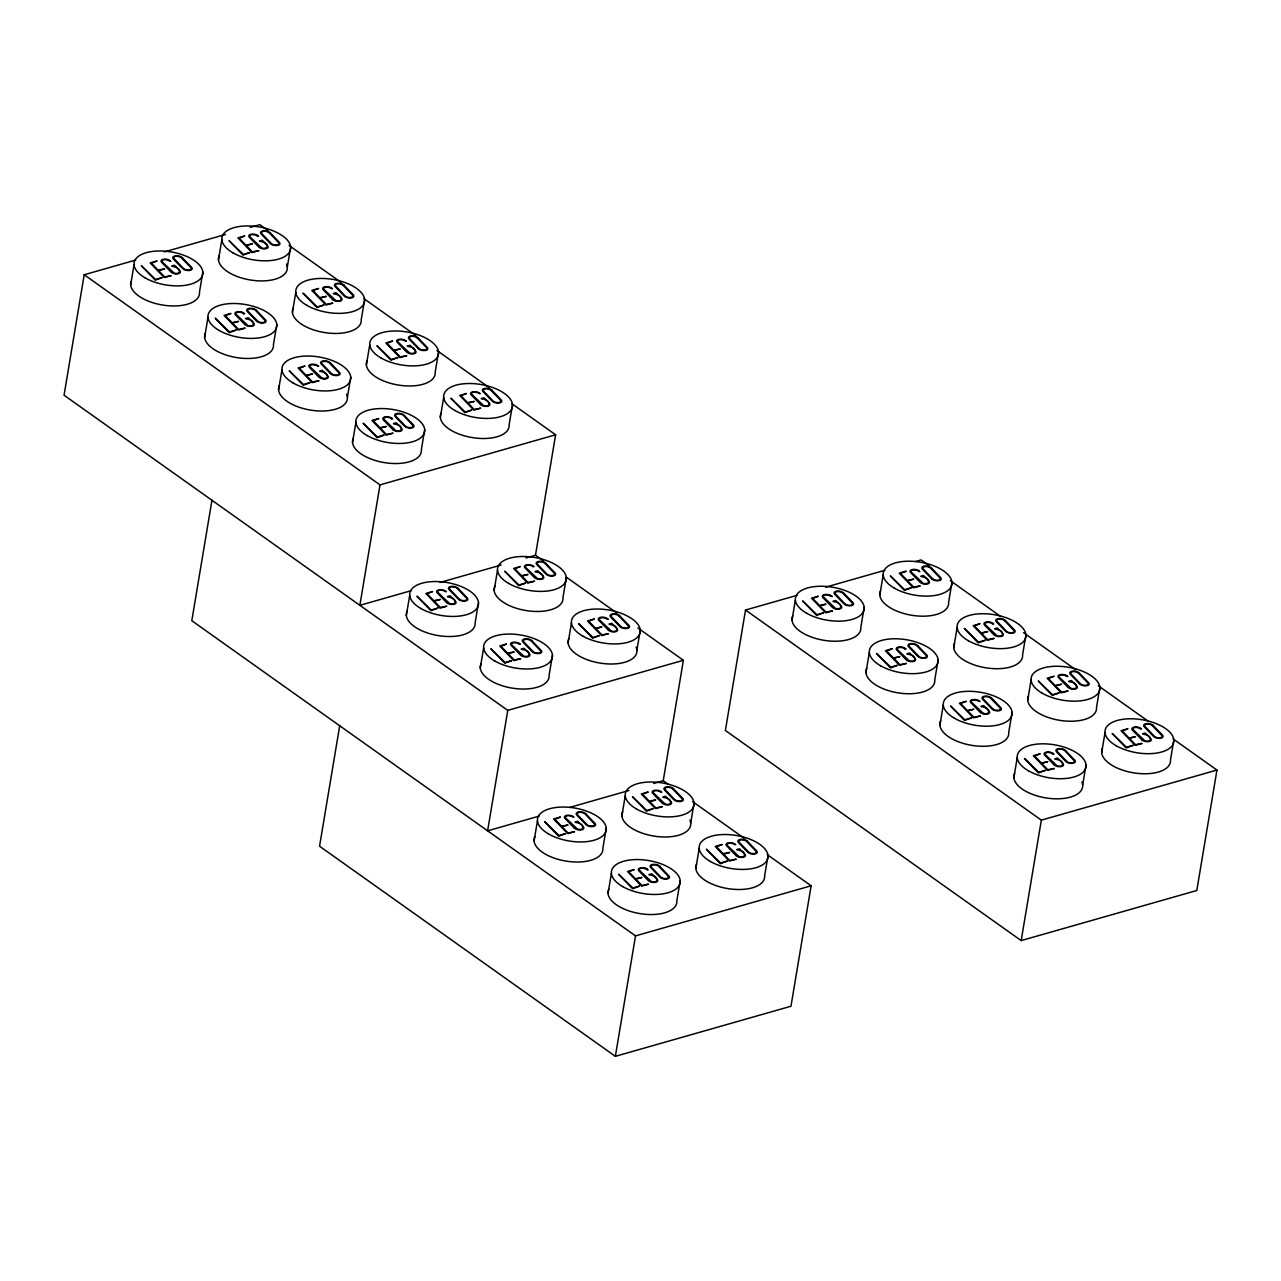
<?xml version="1.0" encoding="UTF-8"?>
<svg xmlns="http://www.w3.org/2000/svg" width="1281" height="1281" viewBox="0 0 1281 1281"><rect width="100%" height="100%" fill="white"/><g stroke="black" fill="none" stroke-linecap="round" stroke-linejoin="round"><path stroke-width="1.5" d="M135.738 260.059L84.21 274.758L64.05 395.205L507.772 710.379L683.381 660.291L663.222 780.737L668.09 784.196M130.678 284.862L134.041 264.799M202.846 272.068L199.484 292.132A34.811 16.717 9.5 0 1 163.648 305.198A34.811 16.717 9.5 0 1 130.934 281.948M204.64 337.399L207.986 317.32M218.491 259.835L221.837 239.755M211.957 500.263L191.798 620.709L635.52 935.883L811.129 885.795L790.969 1006.242L615.36 1056.329L319.545 846.213L339.705 725.767M276.808 324.589L273.445 344.669A34.811 16.717 9.5 0 1 236.104 357.479A34.811 16.717 9.5 0 1 205.392 333.108M287.296 267.089L290.659 247.025M278.585 389.92L281.948 369.857M292.436 312.356L295.799 292.276M347.391 397.19L350.754 377.126M364.605 299.546L361.242 319.626A34.811 16.717 9.5 0 1 323.901 332.452A34.811 16.717 9.5 0 1 293.205 308.064M352.531 442.457L355.894 422.378M366.382 364.877L369.745 344.813M84.21 274.758L380.009 484.875L359.865 605.321L411.393 590.621M424.7 429.647L421.353 449.727A34.811 16.717 9.5 0 1 383.996 462.537A34.811 16.717 9.5 0 1 353.3 438.166M438.55 352.083L435.204 372.147A34.811 16.717 9.5 0 1 397.863 384.973A34.811 16.717 9.5 0 1 367.151 360.585M406.333 615.424L409.696 595.361M440.344 417.414L443.706 397.334M478.502 602.614L475.139 622.694A34.811 16.717 9.5 0 1 437.798 635.52A34.811 16.717 9.5 0 1 407.102 611.133M512.512 404.604L509.149 424.684A34.811 16.717 9.5 0 1 471.808 437.51A34.811 16.717 9.5 0 1 441.112 413.123M480.279 667.961L483.642 647.882M494.146 590.381L497.492 570.317M507.772 710.379L487.613 830.825L539.141 816.125M543.592 561.014L535.474 555.233L555.618 434.787L511.743 403.627M552.463 655.151L549.101 675.231A34.811 16.717 9.5 0 1 511.76 688.041A34.811 16.717 9.5 0 1 481.048 663.67M566.314 577.587L562.951 597.651A34.811 16.717 9.5 0 1 525.61 610.477A34.811 16.717 9.5 0 1 494.898 586.09M534.081 840.928L537.444 820.865M568.091 642.918L571.454 622.838M606.249 828.118L602.887 848.198A34.811 16.717 9.5 0 1 565.545 861.024A34.811 16.717 9.5 0 1 534.85 836.637M636.897 650.188L640.26 630.108M608.043 893.465L611.389 873.386M621.893 815.885L625.24 795.821M615.36 1056.329L635.52 935.883M680.211 880.655L676.848 900.735A34.811 16.717 9.5 0 1 639.507 913.545A34.811 16.717 9.5 0 1 608.811 889.158M690.699 823.155L694.062 803.075M695.839 868.422L699.202 848.342M797.07 595.329L745.526 610.028L725.382 730.474L1021.181 940.59L1196.79 890.503L1216.95 770.057L1173.06 738.881M792.01 620.132L795.357 600.052M768.008 855.612L764.645 875.692A34.811 16.717 9.5 0 1 727.304 888.502A34.811 16.717 9.5 0 1 696.608 864.131M864.179 607.322L860.816 627.402A34.811 16.717 9.5 0 1 823.475 640.228A34.811 16.717 9.5 0 1 792.779 615.841M865.956 672.669L869.319 652.589M879.807 595.089L883.169 575.025M938.124 659.859L934.762 679.923A34.811 16.717 9.5 0 1 897.421 692.749A34.811 16.717 9.5 0 1 866.725 668.362M951.975 582.279L948.613 602.358A34.811 16.717 9.5 0 1 911.271 615.184A34.811 16.717 9.5 0 1 880.575 590.797M939.902 725.19L943.264 705.11M953.769 647.626L957.115 627.546M1012.086 712.38L1008.723 732.46A34.811 16.717 9.5 0 1 971.382 745.286A34.811 16.717 9.5 0 1 940.67 720.899M1025.937 634.816L1022.574 654.895A34.811 16.717 9.5 0 1 985.233 667.705A34.811 16.717 9.5 0 1 954.521 643.318M1013.863 777.727L1017.226 757.647M1027.714 700.147L1031.077 680.083M1021.181 940.59L1041.341 820.144L745.526 610.028M1082.669 784.981L1086.032 764.917M1099.883 687.337L1096.52 707.416A34.811 16.717 9.5 0 1 1059.179 720.242A34.811 16.717 9.5 0 1 1028.483 695.855M1101.66 752.684L1105.023 732.604M1173.828 739.874L1170.482 759.953A34.811 16.717 9.5 0 1 1133.141 772.763A34.811 16.717 9.5 0 1 1102.429 748.376M832.042 596.482L830.825 596.273A4.243 2.034 9.5 0 0 824.66 595.137L823.907 595.505A4.243 2.034 9.5 0 0 823.507 597.106L835.452 608.363A4.163 2.002 9.5 0 0 840.368 607.931A4.211 2.018 9.5 0 0 840.752 606.89C841.377 600.357 827.174 602.438 835.788 600.517L841.153 605.961A5.204 2.498 9.5 0 1 840.848 608.539A5.156 2.482 9.5 0 1 837.182 609.148L835.772 608.923M164.368 251.893L225.456 234.471M250.275 227.394L259.819 224.671L267.937 230.452M380.009 484.875L555.618 434.787M440.024 582.455L501.111 565.033M525.931 557.956L535.474 555.233M825.701 587.162L884.867 570.285M915.419 561.574L921.135 559.941L929.269 565.706M569.693 807.414L628.859 790.537M653.678 783.46L663.222 780.737M1041.341 820.144L1216.95 770.057M175.865 273.878L174.44 273.67A5.236 2.514 9.5 0 1 170.981 272.068L161.486 262.205A5.236 2.514 9.5 0 1 163.952 259.178A5.236 2.514 9.5 0 1 170.837 261.196L169.508 261.004A4.243 2.034 9.5 0 0 163.328 259.883L162.575 260.251A4.243 2.034 9.5 0 0 162.191 261.852L174.12 273.093A4.115 1.986 9.5 0 0 177.499 273.317A4.211 2.018 9.5 0 0 179.436 271.62C180.045 265.087 165.857 267.169 174.472 265.247L179.82 270.691A5.204 2.498 9.5 0 1 175.833 273.878M248.338 326.159L249.763 326.367A5.204 2.498 9.5 0 0 253.734 323.18L248.37 317.736C239.499 319.738 254.262 317.576 253.334 324.109A4.211 2.018 9.5 0 1 247.938 325.582L236.088 314.341A4.243 2.034 9.5 0 1 236.473 312.74L237.209 312.388A4.147 2.002 9.5 0 1 243.63 313.733M323.757 378.936L322.348 378.728A5.204 2.498 9.5 0 1 318.841 377.126L309.394 367.263A5.236 2.514 9.5 0 1 309.345 365.181M997.419 636.401L998.828 636.609A5.204 2.498 9.5 0 0 1002.799 633.422L997.435 627.978C988.564 629.98 1003.327 627.802 1002.415 634.351A4.211 2.018 9.5 0 1 997.002 635.824M909.67 661.428L911.079 661.636A5.204 2.498 9.5 0 0 915.05 658.45L909.702 653.006C900.815 654.991 915.579 652.83 914.666 659.379A4.211 2.018 9.5 0 1 909.27 660.852L897.421 649.611A4.243 2.034 9.5 0 1 897.805 648.01L898.525 647.658A4.147 2.002 9.5 0 1 904.962 649.003M450.095 604.232L451.504 604.44A5.204 2.498 9.5 0 0 455.492 601.253L450.127 595.809C441.513 597.731 455.7 595.649 455.091 602.182A4.211 2.018 9.5 0 1 449.695 603.655L437.846 592.398A4.243 2.034 9.5 0 1 438.23 590.797L438.951 590.461A4.147 2.002 9.5 0 1 442.233 590.349A4.243 2.034 9.5 0 1 445.164 591.566L446.316 591.71A5.236 2.514 9.5 0 0 443.114 590.061A5.124 2.466 9.5 0 0 437.093 590.685A5.236 2.514 9.5 0 0 437.141 592.767L446.637 602.63A5.204 2.498 9.5 0 0 450.015 604.216M985.089 714.19L983.68 713.981A5.236 2.514 9.5 0 1 980.205 712.38L970.71 702.532A5.236 2.514 9.5 0 1 973.128 699.506A5.236 2.514 9.5 0 1 979.997 701.46L978.732 701.331A4.243 2.034 9.5 0 0 972.567 700.195L971.815 700.563A4.243 2.034 9.5 0 0 971.414 702.164L983.36 713.421M739.489 857.197L740.914 857.405A5.156 2.482 9.5 0 0 744.885 854.251L739.521 848.775C730.907 850.696 745.11 848.63 744.485 855.148A4.211 2.018 9.5 0 1 739.089 856.621L727.24 845.38A4.243 2.034 9.5 0 1 727.624 843.779L728.361 843.426A4.243 2.034 9.5 0 1 731.723 843.298M335.782 300.555L323.837 289.314A4.243 2.034 9.5 0 1 324.221 287.713L324.958 287.36A4.147 2.002 9.5 0 1 331.09 288.449L332.42 288.737L331.539 288.001A5.124 2.466 9.5 0 0 323.084 287.601A5.236 2.514 9.5 0 0 323.132 289.666L332.628 299.53M483.674 405.613L471.744 394.372A4.243 2.034 9.5 0 1 472.129 392.771L472.849 392.418A4.147 2.002 9.5 0 1 478.998 393.507L480.215 393.683A5.124 2.466 9.5 0 0 475.443 391.73A5.124 2.466 9.5 0 0 470.992 392.659A5.236 2.514 9.5 0 0 471.04 394.724L480.535 404.588A5.156 2.482 9.5 0 0 483.962 406.189L485.419 406.397A5.156 2.482 9.5 0 0 489.374 403.243L484.026 397.767C475.411 399.688 489.598 397.622 488.99 404.139A4.211 2.018 9.5 0 1 483.594 405.613M322.027 378.151L310.098 366.894A4.243 2.034 9.5 0 1 310.482 365.309L311.203 364.957A4.243 2.034 9.5 0 1 314.582 364.829M997.098 635.824L985.153 624.584A4.243 2.034 9.5 0 1 985.553 622.982L986.274 622.63A4.147 2.002 9.5 0 1 992.423 623.719M1145.006 740.882L1133.061 729.642A4.243 2.034 9.5 0 1 1133.461 728.04L1134.181 727.688A4.147 2.002 9.5 0 1 1140.314 728.777L1141.547 728.953A5.124 2.466 9.5 0 0 1136.775 727A5.124 2.466 9.5 0 0 1132.324 727.912A5.236 2.514 9.5 0 0 1132.356 729.994L1141.851 739.858M537.524 578.628L525.594 567.387A4.243 2.034 9.5 0 1 525.979 565.786L526.699 565.433A4.147 2.002 9.5 0 1 532.848 566.522M611.437 631.117L599.492 619.876A4.243 2.034 9.5 0 1 599.876 618.275L600.613 617.922A4.243 2.034 9.5 0 1 606.906 619.011L607.963 619.187M665.271 804.132L653.342 792.891A4.243 2.034 9.5 0 1 653.726 791.29L654.447 790.937A4.147 2.002 9.5 0 1 657.729 790.825A4.243 2.034 9.5 0 1 660.66 792.042L661.813 792.186A5.236 2.514 9.5 0 0 658.61 790.537M905.027 649.035L905.891 648.907M1052.934 754.093L1053.959 754.141L1053.03 753.34A5.124 2.466 9.5 0 0 1044.575 752.94A5.236 2.514 9.5 0 0 1044.623 755.021L1054.103 764.885M243.71 313.765L244.559 313.653M391.602 418.823L392.627 418.871L391.698 418.07A5.124 2.466 9.5 0 0 383.243 417.686A5.236 2.514 9.5 0 0 383.291 419.752L392.787 429.615M950.39 580.725L1000.781 616.513M1023.535 632.67L1075.544 669.611M1098.297 685.783L1148.689 721.571M289.074 245.456L341.082 282.396M363.836 298.569L415.845 335.51M436.981 350.514L488.99 387.454M566.346 577.171L616.737 612.959M637.858 627.962L683.381 660.291M692.477 801.522L744.485 838.463M767.239 854.619L811.129 885.795M918.957 570.766L919.886 571.566L918.877 571.518A4.243 2.034 9.5 0 0 912.408 570.125L911.656 570.477A4.243 2.034 9.5 0 0 911.255 572.079L923.201 583.335A4.115 1.986 9.5 0 0 926.563 583.56M257.641 235.496L258.57 236.296L257.545 236.248A4.243 2.034 9.5 0 0 251.076 234.855L250.323 235.224A4.243 2.034 9.5 0 0 249.939 236.825L261.868 248.066A4.115 1.986 9.5 0 0 265.247 248.29M519.446 643.574L520.374 644.375L519.365 644.327A4.243 2.034 9.5 0 0 512.896 642.934L512.128 643.302A4.243 2.034 9.5 0 0 511.743 644.903L523.689 656.144A4.211 2.018 9.5 0 0 528.989 654.671C529.918 648.122 515.154 650.3 524.025 648.298L529.389 653.742A5.156 2.482 9.5 0 1 525.418 656.929L523.993 656.721A5.156 2.482 9.5 0 1 520.566 655.135L511.039 645.256A5.236 2.514 9.5 0 1 512.88 642.325A5.236 2.514 9.5 0 1 519.558 643.558M647.193 869.078L648.122 869.879L647.113 869.831A4.243 2.034 9.5 0 0 640.644 868.438L639.892 868.806A4.243 2.034 9.5 0 0 639.491 870.407L651.437 881.648A4.115 1.986 9.5 0 0 654.799 881.872A4.211 2.018 9.5 0 0 656.737 880.175C657.665 873.626 642.902 875.804 651.773 873.802L657.137 879.246A5.156 2.482 9.5 0 1 653.166 882.433L651.757 882.225A5.156 2.482 9.5 0 1 648.314 880.639L638.787 870.76A5.236 2.514 9.5 0 1 638.755 868.694A5.124 2.466 9.5 0 1 644.775 868.054M405.629 426.317L396.085 416.453A4.243 2.034 9.5 0 1 397.67 413.891A4.243 2.034 9.5 0 1 403.339 415.316L412.722 425.212A4.179 2.002 9.5 0 1 410.961 427.534A4.179 2.002 9.5 0 1 405.613 426.317M621.125 626.793L611.581 616.93A4.243 2.034 9.5 0 1 613.167 614.368A4.243 2.034 9.5 0 1 618.835 615.793M459.479 599.316L449.919 589.452A4.243 2.034 9.5 0 1 451.52 586.906A4.243 2.034 9.5 0 1 457.189 588.315L466.572 598.227A4.179 2.002 9.5 0 1 464.811 600.533A4.179 2.002 9.5 0 1 459.447 599.332M1066.481 676.304L1067.633 676.448M992.487 623.735L993.752 624.007L992.871 623.255A5.124 2.466 9.5 0 0 984.416 622.854A5.236 2.514 9.5 0 0 984.465 624.936L993.944 634.8A5.204 2.498 9.5 0 0 997.339 636.401M532.912 566.538L534.065 566.682A5.124 2.466 9.5 0 0 529.293 564.745A5.124 2.466 9.5 0 0 524.842 565.658A5.236 2.514 9.5 0 0 524.89 567.739L534.385 577.603A5.156 2.482 9.5 0 0 537.812 579.204L539.253 579.412A5.156 2.482 9.5 0 0 543.224 576.258L537.86 570.782C528.989 572.767 543.752 570.605 542.84 577.155A4.211 2.018 9.5 0 1 537.428 578.628M1153.14 725.414L1162.7 735.39A5.172 2.482 9.5 0 1 1160.058 738.304A5.076 2.434 9.5 0 1 1157.191 738.112A5.172 2.482 9.5 0 1 1153.428 736.335L1144.285 726.807A5.236 2.514 9.5 0 1 1144.205 724.47A5.092 2.45 9.5 0 1 1149.041 723.717A5.236 2.514 9.5 0 1 1153.252 725.398M991.494 697.953L1001.053 707.913A5.172 2.482 9.5 0 1 998.491 710.827A5.172 2.482 9.5 0 1 991.782 708.873L982.639 699.33A5.236 2.514 9.5 0 1 982.559 696.992A5.092 2.45 9.5 0 1 986.818 696.159A5.092 2.45 9.5 0 1 991.334 697.905M843.587 592.895L853.146 602.855A5.172 2.482 9.5 0 1 850.584 605.769A5.172 2.482 9.5 0 1 843.875 603.815L834.732 594.272A5.236 2.514 9.5 0 1 834.652 591.934A5.092 2.45 9.5 0 1 838.911 591.101A5.092 2.45 9.5 0 1 843.426 592.847M491.808 390.161L501.383 400.12A5.172 2.482 9.5 0 1 500.647 402.554A5.172 2.482 9.5 0 1 495.795 402.858A5.252 2.514 9.5 0 1 492.128 401.065L482.953 391.538A5.236 2.514 9.5 0 1 484.923 388.383A5.236 2.514 9.5 0 1 491.92 390.129M417.91 337.656L427.47 347.631A5.172 2.482 9.5 0 1 424.908 350.53A5.172 2.482 9.5 0 1 418.198 348.576M343.9 285.103L353.476 295.062A5.172 2.482 9.5 0 1 349.889 298.009A5.076 2.434 9.5 0 1 347.952 297.8A5.172 2.482 9.5 0 1 344.205 296.023L335.062 286.48A5.236 2.514 9.5 0 1 334.981 284.142A5.092 2.45 9.5 0 1 336.983 283.357A5.236 2.514 9.5 0 1 344.013 285.071M270.003 232.598L279.562 242.573A5.172 2.482 9.5 0 1 278.842 245.007A5.172 2.482 9.5 0 1 273.99 245.295A5.252 2.514 9.5 0 1 270.307 243.502L261.148 233.991A5.236 2.514 9.5 0 1 261.068 231.653A5.092 2.45 9.5 0 1 265.327 230.82A5.092 2.45 9.5 0 1 269.859 232.55M619.556 615.665L629.131 625.624A5.172 2.482 9.5 0 1 626.569 628.539A5.172 2.482 9.5 0 1 619.86 626.585L610.717 617.042A5.236 2.514 9.5 0 1 612.67 613.887A5.236 2.514 9.5 0 1 619.668 615.633M545.658 563.16L555.217 573.135A5.172 2.482 9.5 0 1 552.655 576.034A5.172 2.482 9.5 0 1 545.962 574.08L536.803 564.553A5.236 2.514 9.5 0 1 538.773 561.398A5.236 2.514 9.5 0 1 545.77 563.144M330.162 362.683L339.721 372.659A5.172 2.482 9.5 0 1 337.159 375.557A5.172 2.482 9.5 0 1 330.466 373.604M182.254 257.625L191.83 267.601A5.172 2.482 9.5 0 1 189.268 270.499A5.172 2.482 9.5 0 1 182.559 268.546L173.399 259.018A5.236 2.514 9.5 0 1 173.319 256.664A5.092 2.45 9.5 0 1 177.595 255.848A5.092 2.45 9.5 0 1 182.11 257.577M747.319 841.153L756.879 851.128A5.172 2.482 9.5 0 1 754.317 854.043A5.172 2.482 9.5 0 1 747.608 852.089L738.464 842.546A5.236 2.514 9.5 0 1 740.418 839.391A5.236 2.514 9.5 0 1 747.431 841.137M531.823 640.676L541.383 650.652A5.172 2.482 9.5 0 1 538.821 653.566A5.172 2.482 9.5 0 1 532.111 651.597M673.406 788.664L682.981 798.639A5.172 2.482 9.5 0 1 680.419 801.538A5.172 2.482 9.5 0 1 673.71 799.584L664.551 790.057A5.236 2.514 9.5 0 1 666.52 786.902A5.236 2.514 9.5 0 1 673.518 788.648M659.571 866.18L669.13 876.156A5.172 2.482 9.5 0 1 666.568 879.054A5.172 2.482 9.5 0 1 659.859 877.101L650.716 867.573A5.236 2.514 9.5 0 1 652.686 864.419A5.236 2.514 9.5 0 1 659.683 866.164M585.657 813.691L595.233 823.667A5.172 2.482 9.5 0 1 592.671 826.565A5.172 2.482 9.5 0 1 585.961 824.612L576.802 815.084A5.236 2.514 9.5 0 1 578.772 811.93A5.236 2.514 9.5 0 1 585.769 813.675M1152.308 725.574L1161.803 735.454A4.179 2.002 9.5 0 1 1158.905 737.84A4.099 1.97 9.5 0 1 1157.335 737.664A4.179 2.002 9.5 0 1 1154.677 736.559L1145.15 726.695A4.243 2.034 9.5 0 1 1145.086 724.79A4.099 1.97 9.5 0 1 1148.208 724.101A4.243 2.034 9.5 0 1 1152.404 725.558M1078.394 673.069L1087.889 682.965A4.179 2.002 9.5 0 1 1084.991 685.351A4.099 1.97 9.5 0 1 1083.438 685.175A4.179 2.002 9.5 0 1 1080.395 683.734L1071.252 674.19A4.243 2.034 9.5 0 1 1071.172 672.301A4.099 1.97 9.5 0 1 1072.789 671.66A4.147 1.986 9.5 0 1 1078.33 673.053M916.652 645.544L926.147 655.424A4.179 2.002 9.5 0 1 923.249 657.81A4.099 1.97 9.5 0 1 921.696 657.633A4.179 2.002 9.5 0 1 919.021 656.529L909.494 646.649A4.243 2.034 9.5 0 1 909.43 644.759A4.099 1.97 9.5 0 1 912.873 644.087A4.099 1.97 9.5 0 1 916.523 645.496M490.975 390.305L500.471 400.184A4.179 2.002 9.5 0 1 499.878 402.154A4.179 2.002 9.5 0 1 495.971 402.394A4.227 2.034 9.5 0 1 493.377 401.289L483.818 391.426A4.243 2.034 9.5 0 1 485.419 388.864A4.243 2.034 9.5 0 1 491.087 390.289M417.078 337.816L426.573 347.695A4.179 2.002 9.5 0 1 424.491 350.049A4.179 2.002 9.5 0 1 419.079 348.464L409.92 338.921A4.243 2.034 9.5 0 1 409.856 337.031A4.099 1.97 9.5 0 1 413.299 336.359A4.099 1.97 9.5 0 1 416.949 337.768M343.068 285.247L352.563 295.126A4.179 2.002 9.5 0 1 349.665 297.512A4.099 1.97 9.5 0 1 348.112 297.336A4.179 2.002 9.5 0 1 345.069 295.895L335.926 286.368A4.243 2.034 9.5 0 1 335.846 284.462A4.099 1.97 9.5 0 1 336.807 283.982A4.243 2.034 9.5 0 1 343.18 285.231M269.17 232.758L278.666 242.637A4.179 2.002 9.5 0 1 278.073 244.607A4.179 2.002 9.5 0 1 274.15 244.847A4.227 2.034 9.5 0 1 271.572 243.726L262.013 233.879A4.243 2.034 9.5 0 1 261.948 231.973A4.099 1.97 9.5 0 1 265.391 231.301A4.099 1.97 9.5 0 1 269.042 232.71M618.723 615.809L628.218 625.688A4.179 2.002 9.5 0 1 626.457 628.01A4.179 2.002 9.5 0 1 621.109 626.793M544.825 563.32L554.321 573.199A4.179 2.002 9.5 0 1 552.239 575.553A4.179 2.002 9.5 0 1 546.827 573.968L537.668 564.425A4.243 2.034 9.5 0 1 539.269 561.879A4.243 2.034 9.5 0 1 544.937 563.304M746.487 841.313L755.966 851.192A4.179 2.002 9.5 0 1 754.205 853.514A4.179 2.002 9.5 0 1 748.857 852.297L739.329 842.434A4.243 2.034 9.5 0 1 740.914 839.872A4.243 2.034 9.5 0 1 746.583 841.297M672.573 788.808L682.068 798.704A4.179 2.002 9.5 0 1 679.987 801.057A4.179 2.002 9.5 0 1 674.575 799.472L665.415 789.929A4.243 2.034 9.5 0 1 667.017 787.383A4.243 2.034 9.5 0 1 672.685 788.792M658.738 866.34L668.218 876.22M574.384 828.134L564.889 818.271A5.236 2.514 9.5 0 1 564.857 816.189A5.124 2.466 9.5 0 1 569.292 815.276A5.124 2.466 9.5 0 1 573.968 817.182L572.911 817.07A4.147 2.002 9.5 0 0 566.698 815.949L565.978 816.301A4.243 2.034 9.5 0 0 565.594 817.902L577.523 829.159A4.163 2.002 9.5 0 0 582.439 828.727A4.211 2.018 9.5 0 0 582.839 827.686C583.447 821.153 569.26 823.235 577.875 821.313L583.223 826.757A5.204 2.498 9.5 0 1 582.935 829.335A5.156 2.482 9.5 0 1 579.268 829.944L577.843 829.736A5.204 2.498 9.5 0 1 574.336 828.134M1079.547 683.83L1070.388 674.318A5.236 2.514 9.5 0 1 1070.308 671.965A5.092 2.45 9.5 0 1 1072.309 671.18A5.14 2.466 9.5 0 1 1079.162 672.893L1088.802 682.901A5.172 2.482 9.5 0 1 1085.215 685.847A5.076 2.434 9.5 0 1 1083.278 685.623A5.172 2.482 9.5 0 1 1079.531 683.846M931.639 578.772L922.48 569.26A5.236 2.514 9.5 0 1 922.4 566.907A5.092 2.45 9.5 0 1 923.585 566.298A5.14 2.466 9.5 0 1 931.271 567.835L940.895 577.843A5.172 2.482 9.5 0 1 937.308 580.789A5.076 2.434 9.5 0 1 935.37 580.565A5.172 2.482 9.5 0 1 931.623 578.788M418.214 348.56L409.055 339.049A5.236 2.514 9.5 0 1 408.975 336.711A5.092 2.45 9.5 0 1 413.235 335.878A5.092 2.45 9.5 0 1 417.766 337.608M330.466 373.588L321.307 364.076A5.236 2.514 9.5 0 1 321.227 361.722A5.092 2.45 9.5 0 1 325.486 360.906A5.092 2.45 9.5 0 1 330.018 362.635M318.569 366.206L317.416 366.062A4.243 2.034 9.5 0 0 314.486 364.845M532.127 651.581L522.968 642.069A5.236 2.514 9.5 0 1 524.922 638.915A5.236 2.514 9.5 0 1 531.935 640.66M406.317 341.194L405.164 341.034A4.147 2.002 9.5 0 0 398.951 339.929L398.231 340.282A4.243 2.034 9.5 0 0 397.831 341.883L409.776 353.124A4.211 2.018 9.5 0 0 415.076 351.651C416.005 345.101 401.241 347.279 410.112 345.278L415.476 350.722A5.156 2.482 9.5 0 1 411.505 353.908L410.096 353.7A5.156 2.482 9.5 0 1 406.653 352.115L397.142 342.235A5.236 2.514 9.5 0 1 397.094 340.17A5.124 2.466 9.5 0 1 401.545 339.241A5.124 2.466 9.5 0 1 406.221 341.146M1066.577 676.288A4.243 2.034 9.5 0 0 1060.316 675.183L1059.547 675.535A4.243 2.034 9.5 0 0 1059.163 677.137L1071.108 688.393A4.211 2.018 9.5 0 0 1076.408 686.92C1077.321 680.371 1062.573 682.533 1071.444 680.547L1076.809 685.992A5.156 2.482 9.5 0 1 1072.838 689.178L1071.412 688.97A5.156 2.482 9.5 0 1 1067.986 687.385L1058.458 677.505A5.236 2.514 9.5 0 1 1058.426 675.423A5.124 2.466 9.5 0 1 1064.447 674.799M1064.543 674.767A5.236 2.514 9.5 0 1 1067.746 676.432M983.264 713.405A4.211 2.018 9.5 0 0 988.66 711.948C989.284 705.415 975.081 707.496 983.696 705.575L989.06 711.019A5.204 2.498 9.5 0 1 985.057 714.206M926.547 583.56A4.211 2.018 9.5 0 0 928.501 581.862C929.125 575.329 914.922 577.411 923.537 575.489L928.901 580.934A5.204 2.498 9.5 0 1 924.898 584.12L923.521 583.912A5.236 2.514 9.5 0 1 920.046 582.311L910.551 572.447A5.236 2.514 9.5 0 1 912.392 569.501A5.236 2.514 9.5 0 1 919.069 570.75M835.74 608.923A5.156 2.482 9.5 0 1 832.33 607.354L822.802 597.474A5.236 2.514 9.5 0 1 825.284 594.432A5.236 2.514 9.5 0 1 832.154 596.466M909.59 661.428A5.204 2.498 9.5 0 1 906.163 659.827L896.716 649.963A5.236 2.514 9.5 0 1 896.668 647.882A5.124 2.466 9.5 0 1 901.119 646.969A5.124 2.466 9.5 0 1 905.795 648.875M1144.91 740.882A4.211 2.018 9.5 0 0 1150.306 739.409C1150.93 732.892 1136.743 734.958 1145.342 733.036L1150.706 738.48A5.156 2.482 9.5 0 1 1146.735 741.667L1145.326 741.459A5.156 2.482 9.5 0 1 1141.883 739.874M1054.135 764.901A5.156 2.482 9.5 0 0 1057.546 766.486L1058.987 766.695A5.156 2.482 9.5 0 0 1062.958 763.54L1057.594 758.064C1048.723 760.049 1063.486 757.888 1062.573 764.437A4.211 2.018 9.5 0 1 1057.161 765.91L1045.312 754.669A4.243 2.034 9.5 0 1 1045.712 753.068L1046.433 752.716A4.147 2.002 9.5 0 1 1052.87 754.061M1081.869 781.97A34.811 16.717 9.5 0 1 1048.338 798.255A34.811 16.717 9.5 0 1 1014.632 773.42M321.947 378.151A4.211 2.018 9.5 0 0 327.344 376.678C327.952 370.145 313.765 372.227 322.38 370.305L327.728 375.749A5.204 2.498 9.5 0 1 323.741 378.936M265.231 248.29A4.211 2.018 9.5 0 0 267.185 246.593C267.793 240.075 253.606 242.141 262.221 240.22L267.569 245.664A5.204 2.498 9.5 0 1 263.582 248.85L262.189 248.642A5.236 2.514 9.5 0 1 258.73 247.041L249.235 237.177A5.236 2.514 9.5 0 1 251.076 234.247A5.236 2.514 9.5 0 1 257.737 235.48M332.58 299.546A5.204 2.498 9.5 0 0 336.022 301.131L337.511 301.339A5.204 2.498 9.5 0 0 341.483 298.153L336.118 292.709C327.247 294.71 341.995 292.548 341.082 299.081A4.211 2.018 9.5 0 1 335.686 300.555M248.274 326.159A5.204 2.498 9.5 0 1 244.831 324.573L235.384 314.694A5.236 2.514 9.5 0 1 235.352 312.628A5.124 2.466 9.5 0 1 239.803 311.699A5.124 2.466 9.5 0 1 244.479 313.605M309.345 365.181A5.124 2.466 9.5 0 1 313.797 364.268A5.124 2.466 9.5 0 1 318.473 366.174M392.803 429.647A5.156 2.482 9.5 0 0 396.213 431.217L397.67 431.425A5.156 2.482 9.5 0 0 401.626 428.27L396.277 422.794C387.406 424.796 402.154 422.634 401.241 429.167A4.211 2.018 9.5 0 1 395.845 430.64L383.996 419.399A4.243 2.034 9.5 0 1 384.38 417.798L385.117 417.446A4.147 2.002 9.5 0 1 391.538 418.791M346.591 394.164A34.811 16.717 9.5 0 1 313.06 410.464A34.811 16.717 9.5 0 1 279.354 385.629M286.496 264.062A34.811 16.717 9.5 0 1 252.949 280.363A34.811 16.717 9.5 0 1 219.243 255.527M608.075 619.171A5.236 2.514 9.5 0 0 601.205 617.202A5.236 2.514 9.5 0 0 598.787 620.228L608.283 630.092A5.156 2.482 9.5 0 0 611.71 631.693L613.167 631.901A5.156 2.482 9.5 0 0 617.122 628.747L611.774 623.271C603.159 625.192 617.346 623.126 616.737 629.644A4.211 2.018 9.5 0 1 611.341 631.117M636.097 647.161A34.811 16.717 9.5 0 1 602.566 663.446A34.811 16.717 9.5 0 1 568.86 638.627M665.191 804.132A4.211 2.018 9.5 0 0 670.587 802.659C671.5 796.109 656.737 798.271 665.624 796.286L670.972 801.73A5.156 2.482 9.5 0 1 667.001 804.916L665.592 804.708A5.156 2.482 9.5 0 1 662.149 803.123L652.637 793.243A5.236 2.514 9.5 0 1 652.589 791.162A5.124 2.466 9.5 0 1 658.61 790.537M731.627 843.314A4.243 2.034 9.5 0 1 734.557 844.531L735.71 844.691A5.236 2.514 9.5 0 0 732.524 843.026A5.236 2.514 9.5 0 0 727.32 843.122A5.236 2.514 9.5 0 0 726.535 845.732L736.031 855.596A5.156 2.482 9.5 0 0 739.457 857.197M658.834 866.324A4.243 2.034 9.5 0 0 653.166 864.899A4.243 2.034 9.5 0 0 651.581 867.445L661.124 877.309A4.179 2.002 9.5 0 0 666.456 878.526A4.179 2.002 9.5 0 0 668.218 876.22M644.887 868.038A5.236 2.514 9.5 0 1 647.305 869.062M689.899 820.128A34.811 16.717 9.5 0 1 656.352 836.429A34.811 16.717 9.5 0 1 622.662 811.594M156.842 261.036L150.165 262.925L164.304 277.593L171.174 275.639L164.608 276.888L158.572 270.627L164.641 268.898L158.091 270.131L151.414 263.213L156.842 261.036M244.575 236.008L237.914 237.914L252.053 252.565L258.922 250.612L252.341 251.861L246.32 245.6L252.389 243.87L245.84 245.119L239.163 238.186L244.575 236.008M162.014 277.609L155.577 279.45L141.31 265.663L155.289 280.155L162.014 277.609M249.763 252.581L243.326 254.423L229.043 240.636L243.022 255.127L249.763 252.581M230.74 313.525L224.063 315.43L238.218 330.082L245.071 328.128L238.506 329.377L232.469 323.132L238.554 321.387L232.005 322.636L225.312 315.702L230.74 313.525M318.489 288.497L311.811 290.403L325.966 305.07L332.82 303.101L326.255 304.35L320.218 298.105L326.303 296.359L319.738 297.608L313.06 290.675L318.489 288.497M235.928 330.098L229.475 331.939L215.208 318.152L229.187 332.66L235.928 330.098M323.661 305.07L317.224 306.912L302.957 293.125L316.935 307.632L323.661 305.07M304.734 366.094L298.073 367.983L312.212 382.651L319.081 380.697L312.5 381.946L306.479 375.685L312.548 373.956L305.999 375.189L299.322 368.271L304.734 366.094M392.482 341.066L385.821 342.972L399.96 357.623L406.83 355.67L400.248 356.919L394.228 350.658L400.296 348.928L393.747 350.177L387.054 343.244L392.482 341.066M309.922 382.667L303.485 384.508L289.202 370.721L303.181 385.213L309.922 382.667M397.67 357.639L391.233 359.481L376.95 345.694L390.929 360.185L397.67 357.639M378.648 418.583L371.97 420.488L386.125 435.14L392.979 433.186L386.414 434.435L380.377 428.19L386.462 426.445L379.897 427.694L373.219 420.76L378.648 418.583M466.396 393.555L459.719 395.461L473.874 410.128L480.727 408.159L474.162 409.408L468.125 403.163L474.21 401.417L467.645 402.666L460.968 395.733L466.396 393.555M383.82 435.156L377.383 436.997L363.115 423.21L377.094 437.718L383.82 435.156M471.568 410.128L465.131 411.97L450.864 398.183L464.843 412.69L471.568 410.128M432.498 591.598L425.82 593.487L439.959 608.155L446.829 606.201L440.264 607.45L434.227 601.189L440.296 599.46L433.747 600.693L427.069 593.776L432.498 591.598M520.23 566.57L513.569 568.476L527.708 583.127L534.577 581.174L527.996 582.423L521.975 576.162L528.044 574.432L521.495 575.665L514.818 568.748L520.23 566.57M437.67 608.171L431.233 610.012L416.965 596.225L430.944 610.717L437.67 608.171M525.418 583.143L518.981 584.985L504.698 571.198L518.677 585.689L525.418 583.143M506.395 644.087L499.718 645.992L513.873 660.644L520.726 658.69L514.161 659.939L508.125 653.678L514.209 651.949L507.66 653.198L500.967 646.265L506.395 644.087M594.144 619.059L587.467 620.965L601.622 635.632L608.475 633.663L601.91 634.912L595.873 628.667L601.958 626.921L595.393 628.17L588.716 621.237L594.144 619.059M511.583 660.66L505.13 662.501L490.863 648.714L504.842 663.206L511.583 660.66M599.316 635.632L592.879 637.474L578.612 623.687L592.591 638.194L599.316 635.632M818.159 596.289L811.497 598.195L825.637 612.862L832.506 610.909L825.925 612.142L819.904 605.897L825.973 604.168L819.424 605.401L812.73 598.467L818.159 596.289M905.907 571.278L899.23 573.167L913.385 587.835L920.238 585.881L913.673 587.13L907.637 580.869L913.721 579.14L907.172 580.373L900.479 573.456L905.907 571.278M823.347 612.878L816.894 614.704L802.627 600.917L816.605 615.424L823.347 612.878M911.095 587.851L904.642 589.692L890.375 575.89L904.354 590.397L911.095 587.851M892.056 648.794L885.395 650.7L899.534 665.351L906.404 663.398L899.838 664.647L893.802 658.386L899.87 656.657L893.321 657.89L886.644 650.972L892.056 648.794M979.805 623.767L973.144 625.672L987.283 640.324L994.152 638.37L987.571 639.619L981.55 633.358L987.619 631.629L981.07 632.878L974.393 625.945L979.805 623.767M897.244 665.367L890.807 667.209L876.54 653.422L890.519 667.913L897.244 665.367M984.993 640.34L978.556 642.181L964.273 628.395L978.252 642.886L984.993 640.34M560.245 817.102L553.568 818.991L567.723 833.659L574.577 831.705L568.011 832.954L561.975 826.693L568.059 824.964L561.494 826.197L554.817 819.28L560.245 817.102M647.978 792.074L641.317 793.964L655.456 808.631L662.325 806.678L655.76 807.927L649.723 801.666L655.792 799.936L649.243 801.169L642.566 794.252L647.978 792.074M966.066 701.348L959.389 703.253L973.544 717.92L980.397 715.967L973.832 717.2L967.795 710.955L973.88 709.226L967.331 710.459L960.638 703.525L966.066 701.348M1053.815 676.336L1047.137 678.225L1061.292 692.893L1068.146 690.939L1061.581 692.188L1055.544 685.927L1061.629 684.198L1055.064 685.431L1048.386 678.514L1053.815 676.336M565.417 833.675L558.98 835.516L544.713 821.713L558.692 836.221L565.417 833.675M653.166 808.647L646.729 810.489L632.462 796.702L646.441 811.193L653.166 808.647M971.254 717.936L964.801 719.762L950.534 705.975L964.513 720.482L971.254 717.936M1058.987 692.909L1052.55 694.75L1038.283 680.948L1052.261 695.455L1058.987 692.909M634.143 869.591L627.482 871.496L641.621 886.148L648.474 884.194L641.909 885.443L635.872 879.182L641.957 877.453L635.408 878.702L628.715 871.769L634.143 869.591M721.892 844.563L715.214 846.469L729.369 861.12L736.223 859.167L729.658 860.416L723.621 854.171L729.706 852.425L723.157 853.674L716.463 846.741L721.892 844.563M1039.964 753.852L1033.303 755.742L1047.442 770.409L1054.311 768.456L1047.73 769.705L1041.709 763.444L1047.778 761.715L1041.229 762.948L1034.552 756.03L1039.964 753.852M1127.712 728.825L1121.051 730.73L1135.19 745.382L1142.06 743.428L1135.478 744.677L1129.458 738.416L1135.526 736.687L1128.977 737.936L1122.284 731.003L1127.712 728.825M639.331 886.164L632.878 888.005L618.611 874.218L632.59 888.71L639.331 886.164M727.08 861.136L720.627 862.978L706.359 849.191L720.338 863.698L727.08 861.136M1045.152 770.425L1038.715 772.267L1024.432 758.48L1038.411 772.971L1045.152 770.425M1132.9 745.398L1126.447 747.239L1112.18 733.453L1126.159 747.944L1132.9 745.398M932.888 578.996L923.345 569.132A4.243 2.034 9.5 0 1 923.281 567.243A4.099 1.97 9.5 0 1 924.882 566.602A4.147 1.986 9.5 0 1 930.438 567.995L939.982 577.907A4.179 2.002 9.5 0 1 937.1 580.293A4.099 1.97 9.5 0 1 935.53 580.117A4.179 2.002 9.5 0 1 932.872 579.012M1066.961 761.571L1057.401 751.707A4.243 2.034 9.5 0 1 1059.003 749.161A4.243 2.034 9.5 0 1 1064.671 750.57L1074.054 760.482A4.179 2.002 9.5 0 1 1073.462 762.451A4.179 2.002 9.5 0 1 1069.539 762.691A4.227 2.034 9.5 0 1 1066.961 761.571M993.047 709.082L983.504 699.218A4.243 2.034 9.5 0 1 983.44 697.328A4.099 1.97 9.5 0 1 986.882 696.656A4.099 1.97 9.5 0 1 990.517 698.065L1000.141 707.993A4.179 2.002 9.5 0 1 998.379 710.298A4.179 2.002 9.5 0 1 993.031 709.098M845.14 604.024L835.596 594.16A4.243 2.034 9.5 0 1 835.532 592.27A4.099 1.97 9.5 0 1 838.975 591.598A4.099 1.97 9.5 0 1 842.626 593.007L852.233 602.935A4.179 2.002 9.5 0 1 850.472 605.24A4.179 2.002 9.5 0 1 845.124 604.04M331.731 373.812L322.171 363.948A4.243 2.034 9.5 0 1 322.107 362.059A4.099 1.97 9.5 0 1 325.55 361.386A4.099 1.97 9.5 0 1 329.201 362.795L338.825 372.723A4.179 2.002 9.5 0 1 337.063 375.029A4.179 2.002 9.5 0 1 331.699 373.828M257.721 321.259L248.178 311.395A4.243 2.034 9.5 0 1 249.763 308.833A4.243 2.034 9.5 0 1 255.431 310.258L264.815 320.154A4.179 2.002 9.5 0 1 263.053 322.476A4.179 2.002 9.5 0 1 257.705 321.259M183.823 268.754L174.264 258.89A4.243 2.034 9.5 0 1 174.2 257.001A4.099 1.97 9.5 0 1 177.643 256.328A4.099 1.97 9.5 0 1 181.294 257.737L190.917 267.665A4.179 2.002 9.5 0 1 189.156 269.971A4.179 2.002 9.5 0 1 183.791 268.77M533.376 651.805L523.833 641.957A4.243 2.034 9.5 0 1 525.418 639.395A4.243 2.034 9.5 0 1 531.087 640.82L540.47 650.716A4.179 2.002 9.5 0 1 538.709 653.038A4.179 2.002 9.5 0 1 533.36 651.821M587.226 824.82L577.667 814.956A4.243 2.034 9.5 0 1 579.268 812.41A4.243 2.034 9.5 0 1 584.937 813.819L594.32 823.731A4.179 2.002 9.5 0 1 592.559 826.037A4.179 2.002 9.5 0 1 587.21 824.836M1005.585 620.709L1005.233 620.356A5.236 2.514 9.5 0 0 1001.182 618.659A5.092 2.45 9.5 0 0 996.298 619.412A5.236 2.514 9.5 0 0 996.378 621.749L1005.537 631.261A5.172 2.482 9.5 0 0 1012.23 633.246A5.172 2.482 9.5 0 0 1014.792 630.332L1005.585 620.709M1065.744 750.794L1065.392 750.442A5.236 2.514 9.5 0 0 1058.506 748.68A5.236 2.514 9.5 0 0 1056.537 751.835L1065.696 761.346A5.252 2.514 9.5 0 0 1069.443 763.14A5.172 2.482 9.5 0 0 1074.231 762.852A5.172 2.482 9.5 0 0 1074.951 760.418L1065.744 750.794M917.837 645.736L917.484 645.384A5.14 2.466 9.5 0 0 909.734 643.831A5.092 2.45 9.5 0 0 908.549 644.439A5.236 2.514 9.5 0 0 908.629 646.777L917.788 656.288A5.172 2.482 9.5 0 0 921.471 658.082A5.076 2.434 9.5 0 0 923.457 658.306A5.172 2.482 9.5 0 0 927.044 655.36L917.837 645.736M404.412 415.524L404.059 415.172A5.236 2.514 9.5 0 0 397.174 413.411A5.236 2.514 9.5 0 0 395.221 416.565L404.38 426.077A5.172 2.482 9.5 0 0 411.073 428.062A5.172 2.482 9.5 0 0 413.619 425.148L404.412 415.524M256.504 310.466L256.168 310.114A5.236 2.514 9.5 0 0 249.267 308.353A5.236 2.514 9.5 0 0 247.313 311.507L256.472 321.019A5.172 2.482 9.5 0 0 263.165 323.004A5.172 2.482 9.5 0 0 265.727 320.09L256.504 310.466M458.262 588.539L457.909 588.187A5.236 2.514 9.5 0 0 451.024 586.426A5.236 2.514 9.5 0 0 449.055 589.58L458.23 599.092A5.172 2.482 9.5 0 0 464.923 601.061A5.172 2.482 9.5 0 0 467.469 598.163L458.262 588.539M1004.72 620.821L1004.4 620.516A4.227 2.034 9.5 0 0 1000.333 619.043A4.099 1.97 9.5 0 0 997.178 619.732A4.243 2.034 9.5 0 0 997.242 621.637L1006.402 631.149A4.179 2.002 9.5 0 0 1011.814 632.75A4.179 2.002 9.5 0 0 1013.879 630.396L1004.72 620.821M954.457 718.257A34.811 16.717 9.5 0 0 1011.317 716.687A34.811 16.717 9.5 0 0 967.251 691.324A34.811 16.717 9.5 0 0 954.457 718.257M1028.403 770.778A34.811 16.717 9.5 0 0 1085.263 769.208A34.811 16.717 9.5 0 0 1041.213 743.845A34.811 16.717 9.5 0 0 1028.403 770.778M1116.215 745.75A34.811 16.717 9.5 0 0 1173.076 744.165A34.811 16.717 9.5 0 0 1129.009 718.801A34.811 16.717 9.5 0 0 1116.215 745.75M806.55 613.199A34.811 16.717 9.5 0 0 863.41 611.629A34.811 16.717 9.5 0 0 819.344 586.266A34.811 16.717 9.5 0 0 806.55 613.199M880.495 665.72A34.811 16.717 9.5 0 0 937.356 664.15A34.811 16.717 9.5 0 0 893.305 638.787A34.811 16.717 9.5 0 0 880.495 665.72M894.346 588.155A34.811 16.717 9.5 0 0 951.207 586.586A34.811 16.717 9.5 0 0 907.156 561.222A34.811 16.717 9.5 0 0 894.346 588.155M968.308 640.692A34.811 16.717 9.5 0 0 1025.168 639.107A34.811 16.717 9.5 0 0 981.102 613.743A34.811 16.717 9.5 0 0 968.308 640.692M1042.254 693.213A34.811 16.717 9.5 0 0 1099.114 691.644A34.811 16.717 9.5 0 0 1055.064 666.28A34.811 16.717 9.5 0 0 1042.254 693.213M293.125 382.987A34.811 16.717 9.5 0 0 349.985 381.418A34.811 16.717 9.5 0 0 305.935 356.054A34.811 16.717 9.5 0 0 293.125 382.987M367.087 435.524A34.811 16.717 9.5 0 0 423.931 433.939A34.811 16.717 9.5 0 0 379.881 408.575A34.811 16.717 9.5 0 0 367.087 435.524M454.883 410.48A34.811 16.717 9.5 0 0 511.743 408.895A34.811 16.717 9.5 0 0 467.693 383.531A34.811 16.717 9.5 0 0 454.883 410.48M145.217 277.929A34.811 16.717 9.5 0 0 202.078 276.36A34.811 16.717 9.5 0 0 158.027 250.996A34.811 16.717 9.5 0 0 145.217 277.929M219.179 330.466A34.811 16.717 9.5 0 0 276.039 328.881A34.811 16.717 9.5 0 0 231.973 303.517A34.811 16.717 9.5 0 0 219.179 330.466M233.03 252.885A34.811 16.717 9.5 0 0 289.89 251.316A34.811 16.717 9.5 0 0 245.824 225.952A34.811 16.717 9.5 0 0 233.03 252.885M306.976 305.422A34.811 16.717 9.5 0 0 363.836 303.837A34.811 16.717 9.5 0 0 319.786 278.473A34.811 16.717 9.5 0 0 306.976 305.422M380.937 357.943A34.811 16.717 9.5 0 0 437.798 356.374A34.811 16.717 9.5 0 0 393.731 331.01A34.811 16.717 9.5 0 0 380.937 357.943M420.873 608.491A34.811 16.717 9.5 0 0 477.733 606.922A34.811 16.717 9.5 0 0 433.683 581.558A34.811 16.717 9.5 0 0 420.873 608.491M494.834 661.028A34.811 16.717 9.5 0 0 551.695 659.443A34.811 16.717 9.5 0 0 507.628 634.079A34.811 16.717 9.5 0 0 494.834 661.028M582.631 635.984A34.811 16.717 9.5 0 0 639.491 634.399A34.811 16.717 9.5 0 0 595.441 609.035A34.811 16.717 9.5 0 0 582.631 635.984M508.685 583.447A34.811 16.717 9.5 0 0 565.545 581.878A34.811 16.717 9.5 0 0 521.479 556.514A34.811 16.717 9.5 0 0 508.685 583.447M548.62 833.995A34.811 16.717 9.5 0 0 605.481 832.426A34.811 16.717 9.5 0 0 561.43 807.062A34.811 16.717 9.5 0 0 548.62 833.995M622.582 886.532A34.811 16.717 9.5 0 0 679.442 884.947A34.811 16.717 9.5 0 0 635.376 859.583A34.811 16.717 9.5 0 0 622.582 886.532M710.379 861.489A34.811 16.717 9.5 0 0 767.239 859.903A34.811 16.717 9.5 0 0 723.189 834.539A34.811 16.717 9.5 0 0 710.379 861.489M636.433 808.952A34.811 16.717 9.5 0 0 693.293 807.382A34.811 16.717 9.5 0 0 649.243 782.018A34.811 16.717 9.5 0 0 636.433 808.952"/></g></svg>
